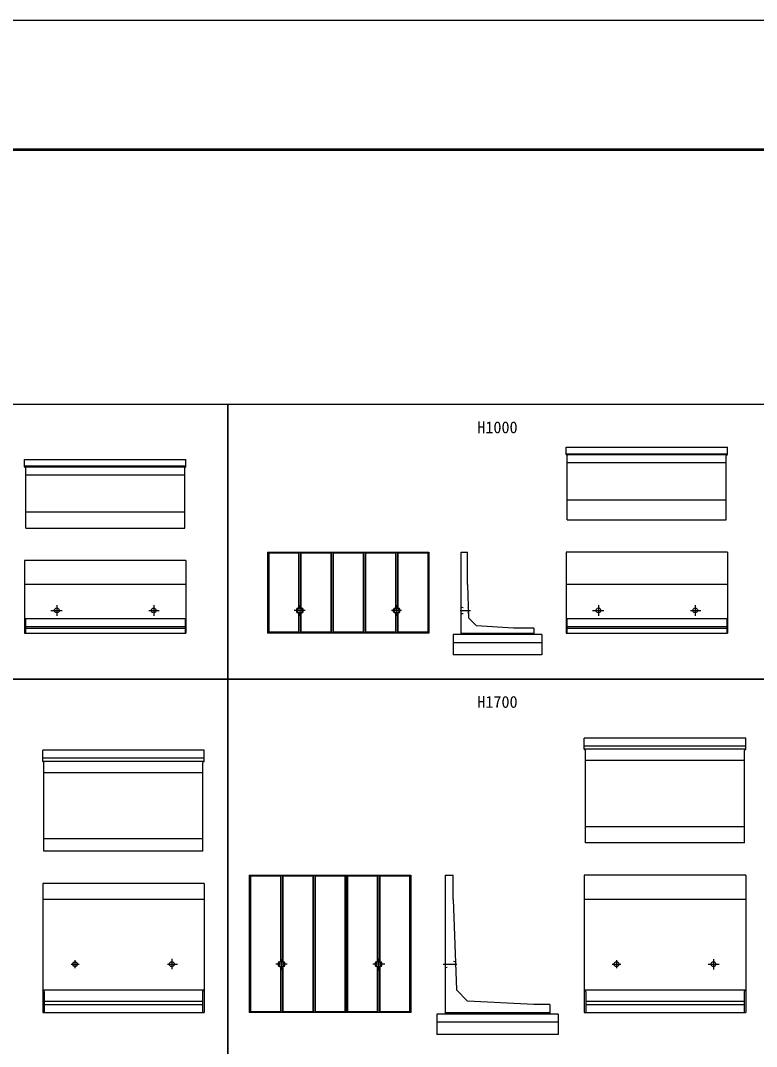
# Model space of a CAD drawing. Units: millimetres, scale not verified. Extents: x -67200 to 67200, y -23760 to 23760.
# Drawn here: x -18678 to -9559, y 11055 to 23760 of the extents above; entities that cross this region are included whole.
import ezdxf
from ezdxf.enums import TextEntityAlignment as Align

# ---------------------------------------------------------------- set-up
doc = ezdxf.new("R2010")
doc.units = ezdxf.units.MM
doc.header["$LTSCALE"] = 80
doc.linetypes.add('CHAIN1', pattern=[8, 5, -1, 1, -1])
doc.linetypes.add('DOTTED', pattern=[1.75, 0.25, -1.5])
for name, color, linetype, lineweight in [('0-0_CENTER', 7, 'CHAIN1', 25), ('0-2_Defpoints', 5, 'Continuous', 25), ('0-4_HYO', 3, 'Continuous', 25), ('0-6_OUTLINE', 1, 'Continuous', 25), ('0-7_OUTLINE2', 4, 'DOTTED', 25), ('0-8_TXT', 7, 'Continuous', 25), ('0-9_WAKU', 3, 'Continuous', 25)]:
    doc.layers.add(name, color=color, linetype=linetype, lineweight=lineweight)
doc.styles.add('ＭＳ ゴシック', font='')
doc.styles.get('ＭＳ ゴシック').set_extended_font_data('MS Gothic')

msp = doc.modelspace()

# ---------------------------------------------------------------- linework, layer by layer
at = {"layer": '0-0_CENTER'}
for p, q in [((-18227.57, 16520.01), (-18227.57, 16387.05)), ((-17027.57, 16521.71), (-17027.57, 16387.41)), ((-15217.57, 16520.29), (-15217.57, 16388.08)), ((-14017.57, 16519.84), (-14017.57, 16386.86)), ((-11517.57, 16520.01), (-11517.57, 16387.05)), ((-10317.57, 16521.71), (-10317.57, 16387.41)), ((-18301.88, 16455.13), (-18160.09, 16455.13)), ((-17087.36, 16455.13), (-16960.42, 16455.13)), ((-15148.64, 16455.13), (-15287.78, 16455.13)), ((-13957.95, 16455.13), (-14079.83, 16455.13)), ((-13231.38, 16455.13), (-13102.94, 16455.13)), ((-11591.88, 16455.13), (-11450.09, 16455.13)), ((-10377.36, 16455.13), (-10250.42, 16455.13)), ((-18051.49, 12075.13), (-17952.32, 12075.13)), ((-18002.57, 12123.53), (-18002.57, 12023.48)), ((-16858.09, 12075.13), (-16734.4, 12075.13)), ((-16802.57, 12142.18), (-16802.57, 12011.98)), ((-15372.38, 12075.13), (-15514.22, 12075.13)), ((-15442.57, 12137.66), (-15442.57, 12001.24)), ((-14162.21, 12075.13), (-14313.04, 12075.13)), ((-14242.57, 12139.59), (-14242.57, 11989.98)), ((-13439.02, 12075.13), (-13272.48, 12075.13)), ((-11345.06, 12075.13), (-11238.81, 12075.13)), ((-11292.57, 12122.45), (-11292.57, 12024.51)), ((-10157.92, 12075.13), (-10021.18, 12075.13)), ((-10092.57, 12136.01), (-10092.57, 12010.01))]:
    msp.add_line(p, q, dxfattribs=at)
at = {"layer": '0-2_Defpoints'}
msp.add_lwpolyline([(-67200, -23760), (0, -23760), (0, 23760), (-67200, 23760)], close=True, dxfattribs=at)
at = {"layer": '0-4_HYO'}
for points in [[(-22795.07, 15605.13), (-16110.07, 15605.13), (-16110.07, 19005.13), (-22795.07, 19005.13)], [(-16110.07, 15605.13), (-9425.07, 15605.13), (-9425.07, 19005.13), (-16110.07, 19005.13)], [(-22795.07, 10905.13), (-16110.07, 10905.13), (-16110.07, 15605.13), (-22795.07, 15605.13)], [(-16110.07, 10905.13), (-9425.07, 10905.13), (-9425.07, 15605.13), (-16110.07, 15605.13)]]:
    msp.add_lwpolyline(points, close=True, dxfattribs=at)
at = {"layer": '0-6_OUTLINE'}
for p, q in [((-9917.57, 18385.13), (-9917.57, 18475.13)), ((-16627.57, 18235.13), (-16627.57, 18325.13)), ((-11917.57, 18395.13), (-9917.57, 18395.13)), ((-11917.57, 18385.13), (-9917.57, 18385.13)), ((-11917.57, 18385.13), (-11902.57, 18370.13)), ((-11902.57, 17575.13), (-11902.57, 18370.13)), ((-9932.57, 18370.13), (-9917.57, 18385.13)), ((-9932.57, 17575.13), (-9932.57, 18370.13)), ((-18627.57, 18245.13), (-16627.57, 18245.13)), ((-18627.57, 18235.13), (-16627.57, 18235.13)), ((-18627.57, 18235.13), (-18612.57, 18220.13)), ((-18612.57, 17475.13), (-18612.57, 18220.13)), ((-16642.57, 18220.13), (-16627.57, 18235.13)), ((-16642.57, 17475.13), (-16642.57, 18220.13)), ((-11902.57, 18285.13), (-9932.57, 18285.13)), ((-18612.57, 18135.13), (-16642.57, 18135.13)), ((-11902.57, 17825.13), (-9932.57, 17825.13)), ((-18612.57, 17675.13), (-16642.57, 17675.13)), ((-11902.57, 17575.13), (-9932.57, 17575.13)), ((-18612.57, 17475.13), (-16642.57, 17475.13)), ((-15617.57, 17175.13), (-13617.57, 17175.13)), ((-15617.57, 17175.13), (-15617.57, 16175.13)), ((-15602.57, 17165.13), (-15607.57, 17175.13)), ((-15607.57, 17175.13), (-15607.57, 16175.13)), ((-15602.57, 17165.13), (-15602.57, 16185.13)), ((-15232.57, 17165.13), (-15602.57, 17165.13)), ((-15232.57, 17165.13), (-15227.57, 17175.13)), ((-15232.57, 17165.13), (-15232.57, 16492.21)), ((-15227.57, 17175.13), (-15227.57, 16493.86)), ((-15202.57, 17165.13), (-15202.57, 16492.21)), ((-14832.57, 17165.13), (-14832.57, 16185.13)), ((-14807.57, 17175.13), (-14807.57, 16175.13)), ((-14802.57, 17165.13), (-14807.57, 17175.13)), ((-14432.57, 17165.13), (-14427.57, 17175.13)), ((-14432.57, 17165.13), (-14432.57, 16185.13)), ((-14427.57, 17175.13), (-14427.57, 16175.13)), ((-14402.57, 17165.13), (-14402.57, 16185.13)), ((-14032.57, 17165.13), (-14032.57, 16492.21)), ((-14002.57, 17165.13), (-14002.57, 16492.21)), ((-13632.57, 17165.13), (-14002.57, 17165.13)), ((-13632.57, 17165.13), (-13627.57, 17175.13)), ((-13632.57, 17165.13), (-13632.57, 16185.13)), ((-13627.57, 17175.13), (-13627.57, 16175.13)), ((-13617.57, 17175.13), (-13617.57, 16175.13)), ((-13217.57, 16155.13), (-13217.57, 17175.13)), ((-13217.57, 17175.13), (-13137.57, 17175.13)), ((-13137.57, 16775.13), (-13137.57, 17175.13)), ((-9917.57, 17175.13), (-9917.57, 16175.13)), ((-16627.57, 17075.13), (-18627.57, 17075.13)), ((-18627.57, 17075.13), (-18627.57, 16175.13)), ((-16627.57, 17075.13), (-16627.57, 16175.13)), ((-16627.57, 16775.13), (-18627.57, 16775.13)), ((-13137.57, 16775.13), (-13127.57, 16365.13)), ((-9917.57, 16775.13), (-11917.57, 16775.13)), ((-15232.57, 16418.05), (-15232.57, 16185.13)), ((-15227.57, 16416.4), (-15227.57, 16175.13)), ((-15207.57, 16416.4), (-15207.57, 16175.13)), ((-15202.57, 16418.05), (-15202.57, 16185.13)), ((-14032.57, 16418.05), (-14032.57, 16185.13)), ((-14027.57, 16416.4), (-14027.57, 16175.13)), ((-14007.57, 16416.4), (-14007.57, 16175.13)), ((-14002.57, 16418.05), (-14002.57, 16185.13)), ((-18627.57, 16355.13), (-16627.57, 16355.13)), ((-18617.57, 16345.13), (-18627.57, 16355.13)), ((-18617.57, 16345.13), (-18617.57, 16175.13)), ((-16637.57, 16345.13), (-16627.57, 16355.13)), ((-16637.57, 16345.13), (-16637.57, 16175.13)), ((-13127.57, 16365.13), (-13027.57, 16265.13)), ((-12567.57, 16235.13), (-13027.57, 16265.13)), ((-11917.57, 16355.13), (-9917.57, 16355.13)), ((-11907.57, 16345.13), (-11917.57, 16355.13)), ((-11907.57, 16345.13), (-11907.57, 16175.13)), ((-9927.57, 16345.13), (-9917.57, 16355.13)), ((-9927.57, 16345.13), (-9927.57, 16175.13)), ((-18627.57, 16175.13), (-16627.57, 16175.13)), ((-18617.57, 16255.13), (-16637.57, 16255.13)), ((-18617.57, 16235.13), (-16637.57, 16235.13)), ((-13617.57, 16175.13), (-15617.57, 16175.13)), ((-15607.57, 16175.13), (-15602.57, 16185.13)), ((-15232.57, 16185.13), (-15602.57, 16185.13)), ((-15227.57, 16175.13), (-15232.57, 16185.13)), ((-15202.57, 16185.13), (-15207.57, 16175.13)), ((-14807.57, 16175.13), (-14802.57, 16185.13)), ((-14407.57, 16175.13), (-14402.57, 16185.13)), ((-14002.57, 16185.13), (-14007.57, 16175.13)), ((-13632.57, 16185.13), (-14002.57, 16185.13)), ((-13627.57, 16175.13), (-13632.57, 16185.13)), ((-13217.57, 16175.13), (-12317.57, 16175.13)), ((-12317.57, 16235.13), (-12567.57, 16235.13)), ((-12317.57, 16235.13), (-12317.57, 16155.13)), ((-12217.57, 16155.13), (-12217.57, 15905.13)), ((-11917.57, 16175.13), (-9917.57, 16175.13)), ((-11907.57, 16255.13), (-9927.57, 16255.13)), ((-11907.57, 16235.13), (-9927.57, 16235.13)), ((-12217.57, 16055.13), (-13317.57, 16055.13)), ((-12217.57, 15905.13), (-13317.57, 15905.13)), ((-9692.57, 14875.13), (-11692.57, 14875.13)), ((-9692.57, 14735.13), (-9692.57, 14875.13)), ((-9692.57, 14775.13), (-11692.57, 14775.13)), ((-16402.57, 14725.13), (-18402.57, 14725.13)), ((-16402.57, 14625.13), (-18402.57, 14625.13)), ((-16402.57, 14585.13), (-16402.57, 14725.13)), ((-9692.57, 14735.13), (-11692.57, 14735.13)), ((-9692.57, 14735.13), (-9707.57, 14720.13)), ((-9707.57, 13575.13), (-9707.57, 14720.13)), ((-16402.57, 14585.13), (-18402.57, 14585.13)), ((-16402.57, 14585.13), (-16417.57, 14570.13)), ((-16417.57, 13475.13), (-16417.57, 14570.13)), ((-9707.57, 14595.13), (-11677.57, 14595.13)), ((-16417.57, 14445.13), (-18387.57, 14445.13)), ((-9707.57, 13775.13), (-11677.57, 13775.13)), ((-16417.57, 13625.13), (-18387.57, 13625.13)), ((-16417.57, 13475.13), (-18387.57, 13475.13)), ((-9707.57, 13575.13), (-11677.57, 13575.13)), ((-15842.57, 13175.13), (-15842.57, 11475.13)), ((-15842.57, 13175.13), (-13842.57, 13175.13)), ((-15832.57, 13175.13), (-15832.57, 11475.13)), ((-15827.57, 13165.13), (-15832.57, 13175.13)), ((-15457.57, 13165.13), (-15452.57, 13175.13)), ((-15457.57, 13165.13), (-15457.57, 12112.21)), ((-15452.57, 13175.13), (-15452.57, 12113.86)), ((-15432.57, 13175.13), (-15432.57, 12113.86)), ((-15427.57, 13165.13), (-15432.57, 13175.13)), ((-15057.57, 13165.13), (-15052.57, 13175.13)), ((-15057.57, 13165.13), (-15057.57, 11485.13)), ((-15052.57, 13175.13), (-15052.57, 11475.13)), ((-14657.57, 13165.13), (-14652.57, 13175.13)), ((-14657.57, 13165.13), (-14657.57, 11485.13)), ((-14652.57, 13175.13), (-14652.57, 11475.13)), ((-14632.57, 13175.13), (-14632.57, 11475.13)), ((-14627.57, 13165.13), (-14632.57, 13175.13)), ((-14257.57, 13165.13), (-14252.57, 13175.13)), ((-14257.57, 13165.13), (-14257.57, 12112.21)), ((-14252.57, 13175.13), (-14252.57, 12113.86)), ((-14232.57, 13175.13), (-14232.57, 12113.86)), ((-14227.57, 13165.13), (-14232.57, 13175.13)), ((-13857.57, 13165.13), (-13852.57, 13175.13)), ((-13857.57, 13165.13), (-13857.57, 11485.13)), ((-13852.57, 13175.13), (-13852.57, 11475.13)), ((-13417.57, 13175.13), (-13317.57, 13175.13)), ((-13417.57, 13175.13), (-13417.57, 11455.13)), ((-13317.57, 12875.13), (-13317.57, 13175.13)), ((-11692.57, 13175.13), (-11692.57, 11475.13)), ((-9692.57, 13175.13), (-11692.57, 13175.13)), ((-9692.57, 13175.13), (-9692.57, 11475.13)), ((-18402.57, 13075.13), (-18402.57, 11475.13)), ((-16402.57, 13075.13), (-18402.57, 13075.13)), ((-16402.57, 13075.13), (-16402.57, 11475.13)), ((-16402.57, 12875.13), (-18402.57, 12875.13)), ((-13317.57, 12875.13), (-13277.57, 11755.13)), ((-9692.57, 12875.13), (-11692.57, 12875.13)), ((-15457.57, 12038.05), (-15457.57, 11485.13)), ((-15452.57, 12036.4), (-15452.57, 11475.13)), ((-15432.57, 12036.4), (-15432.57, 11475.13)), ((-15427.57, 12038.05), (-15427.57, 11485.13)), ((-14257.57, 12038.05), (-14257.57, 11485.13)), ((-14252.57, 12036.4), (-14252.57, 11475.13)), ((-14232.57, 12036.4), (-14232.57, 11475.13)), ((-14227.57, 12038.05), (-14227.57, 11485.13)), ((-18382.57, 11735.13), (-18402.57, 11755.13)), ((-18402.57, 11755.13), (-16402.57, 11755.13)), ((-18382.57, 11735.13), (-18382.57, 11475.13)), ((-16402.57, 11755.13), (-16422.57, 11735.13)), ((-16422.57, 11735.13), (-16422.57, 11475.13)), ((-11672.57, 11735.13), (-11692.57, 11755.13)), ((-11692.57, 11755.13), (-9692.57, 11755.13)), ((-11672.57, 11735.13), (-11672.57, 11475.13)), ((-9692.57, 11755.13), (-9712.57, 11735.13)), ((-9712.57, 11735.13), (-9712.57, 11475.13)), ((-18382.57, 11615.13), (-16422.57, 11615.13)), ((-18382.57, 11575.13), (-16422.57, 11575.13)), ((-12117.57, 11575.13), (-12317.57, 11575.13)), ((-12117.57, 11575.13), (-12117.57, 11455.13)), ((-11672.57, 11615.13), (-9712.57, 11615.13)), ((-11672.57, 11575.13), (-9712.57, 11575.13)), ((-18402.57, 11475.13), (-16402.57, 11475.13)), ((-15452.57, 11475.13), (-15457.57, 11485.13)), ((-15427.57, 11485.13), (-15432.57, 11475.13)), ((-15032.57, 11475.13), (-15027.57, 11485.13)), ((-14632.57, 11475.13), (-14627.57, 11485.13)), ((-14227.57, 11485.13), (-14232.57, 11475.13)), ((-13857.57, 11485.13), (-14227.57, 11485.13)), ((-13852.57, 11475.13), (-13857.57, 11485.13)), ((-13417.57, 11475.13), (-12117.57, 11475.13)), ((-12017.57, 11455.13), (-12017.57, 11205.13)), ((-11692.57, 11475.13), (-9692.57, 11475.13)), ((-12017.57, 11355.13), (-13517.57, 11355.13)), ((-12017.57, 11205.13), (-13517.57, 11205.13))]:
    msp.add_line(p, q, dxfattribs=at)
for points in [[(-11917.57, 18385.13), (-11917.57, 18475.13), (-9917.57, 18475.13)], [(-18627.57, 18235.13), (-18627.57, 18325.13), (-16627.57, 18325.13)], [(-14832.57, 17165.13), (-15202.57, 17165.13), (-15207.57, 17175.13), (-15207.57, 16493.86)], [(-14832.57, 17165.13), (-14827.57, 17175.13), (-14827.57, 16175.13)], [(-14432.57, 17165.13), (-14802.57, 17165.13), (-14802.57, 16185.13)], [(-14032.57, 17165.13), (-14402.57, 17165.13), (-14407.57, 17175.13), (-14407.57, 16175.13)], [(-14032.57, 17165.13), (-14027.57, 17175.13), (-14027.57, 16493.86)], [(-14002.57, 17165.13), (-14007.57, 17175.13), (-14007.57, 16493.86)], [(-9917.57, 17175.13), (-11917.57, 17175.13), (-11917.57, 16175.13)], [(-14827.57, 16175.13), (-14832.57, 16185.13), (-15202.57, 16185.13)], [(-14427.57, 16175.13), (-14432.57, 16185.13), (-14802.57, 16185.13)], [(-14027.57, 16175.13), (-14032.57, 16185.13), (-14402.57, 16185.13)], [(-12217.57, 16155.13), (-13317.57, 16155.13), (-13317.57, 15905.13)], [(-11677.57, 13575.13), (-11677.57, 14720.13), (-11692.57, 14735.13), (-11692.57, 14875.13)], [(-18387.57, 13475.13), (-18387.57, 14570.13), (-18402.57, 14585.13), (-18402.57, 14725.13)], [(-13842.57, 13175.13), (-13842.57, 11475.13), (-15842.57, 11475.13)], [(-15457.57, 13165.13), (-15827.57, 13165.13), (-15827.57, 11485.13)], [(-15057.57, 13165.13), (-15427.57, 13165.13), (-15427.57, 12112.21)], [(-15027.57, 13165.13), (-15032.57, 13175.13), (-15032.57, 11475.13)], [(-14657.57, 13165.13), (-15027.57, 13165.13), (-15027.57, 11485.13)], [(-14257.57, 13165.13), (-14627.57, 13165.13), (-14627.57, 11485.13)], [(-13857.57, 13165.13), (-14227.57, 13165.13), (-14227.57, 12112.21)], [(-12317.57, 11575.13), (-13137.57, 11615.13), (-13277.57, 11755.13)], [(-15457.57, 11485.13), (-15827.57, 11485.13), (-15832.57, 11475.13)], [(-15052.57, 11475.13), (-15057.57, 11485.13), (-15427.57, 11485.13)], [(-14652.57, 11475.13), (-14657.57, 11485.13), (-15027.57, 11485.13)], [(-14252.57, 11475.13), (-14257.57, 11485.13), (-14627.57, 11485.13)], [(-12017.57, 11455.13), (-13517.57, 11455.13), (-13517.57, 11205.13)]]:
    msp.add_lwpolyline(points, dxfattribs=at)
for centre, radius in [((-18227.57, 16455.13), 30), ((-17027.57, 16455.13), 30), ((-15217.57, 16455.13), 40), ((-15217.57, 16455.13), 30), ((-14017.57, 16455.13), 40), ((-14017.57, 16455.13), 30), ((-11517.57, 16455.13), 30), ((-10317.57, 16455.13), 30), ((-18002.57, 12075.13), 30), ((-16802.57, 12075.13), 30), ((-15442.57, 12075.13), 40), ((-15442.57, 12075.13), 30), ((-14242.57, 12075.13), 40), ((-14242.57, 12075.13), 30), ((-11292.57, 12075.13), 30), ((-10092.57, 12075.13), 30)]:
    msp.add_circle(centre, radius, dxfattribs=at)
at = {"layer": '0-7_OUTLINE2'}
for p, q in [((-13217.57, 16499.63), (-13213.07, 16495.13)), ((-13217.57, 16410.63), (-13213.07, 16415.13)), ((-13213.07, 16495.13), (-13135, 16485.13)), ((-13213.07, 16415.13), (-13133.54, 16425.13)), ((-13135, 16485.13), (-13130.61, 16489.63)), ((-13128.93, 16420.63), (-13133.54, 16425.13)), ((-13413.07, 12115.13), (-13417.57, 12119.63)), ((-13294.57, 12105.13), (-13413.07, 12115.13)), ((-13294.57, 12105.13), (-13290.23, 12109.63)), ((-13287.77, 12040.63), (-13292.43, 12045.13))]:
    msp.add_line(p, q, dxfattribs=at)
msp.add_lwpolyline([(-13417.57, 12030.63), (-13413.07, 12035.13), (-13292.43, 12045.13)], dxfattribs=at)
at = {"layer": '0-9_WAKU', "lineweight": 50}
msp.add_lwpolyline([(-65600, -22160), (-1600, -22160), (-1600, 22160), (-65600, 22160)], close=True, dxfattribs=at)

# ---------------------------------------------------------------- texts
at = {"layer": '0-8_TXT', "style": 'ＭＳ ゴシック'}
for s, p in [('H1000', (-13017.57, 18605.13)), ('H1700', (-13017.57, 15205.13))]:
    msp.add_text(s, height=146.6, dxfattribs=at).set_placement(p, align=Align.BOTTOM_LEFT)

doc.saveas('drawing.dxf')
